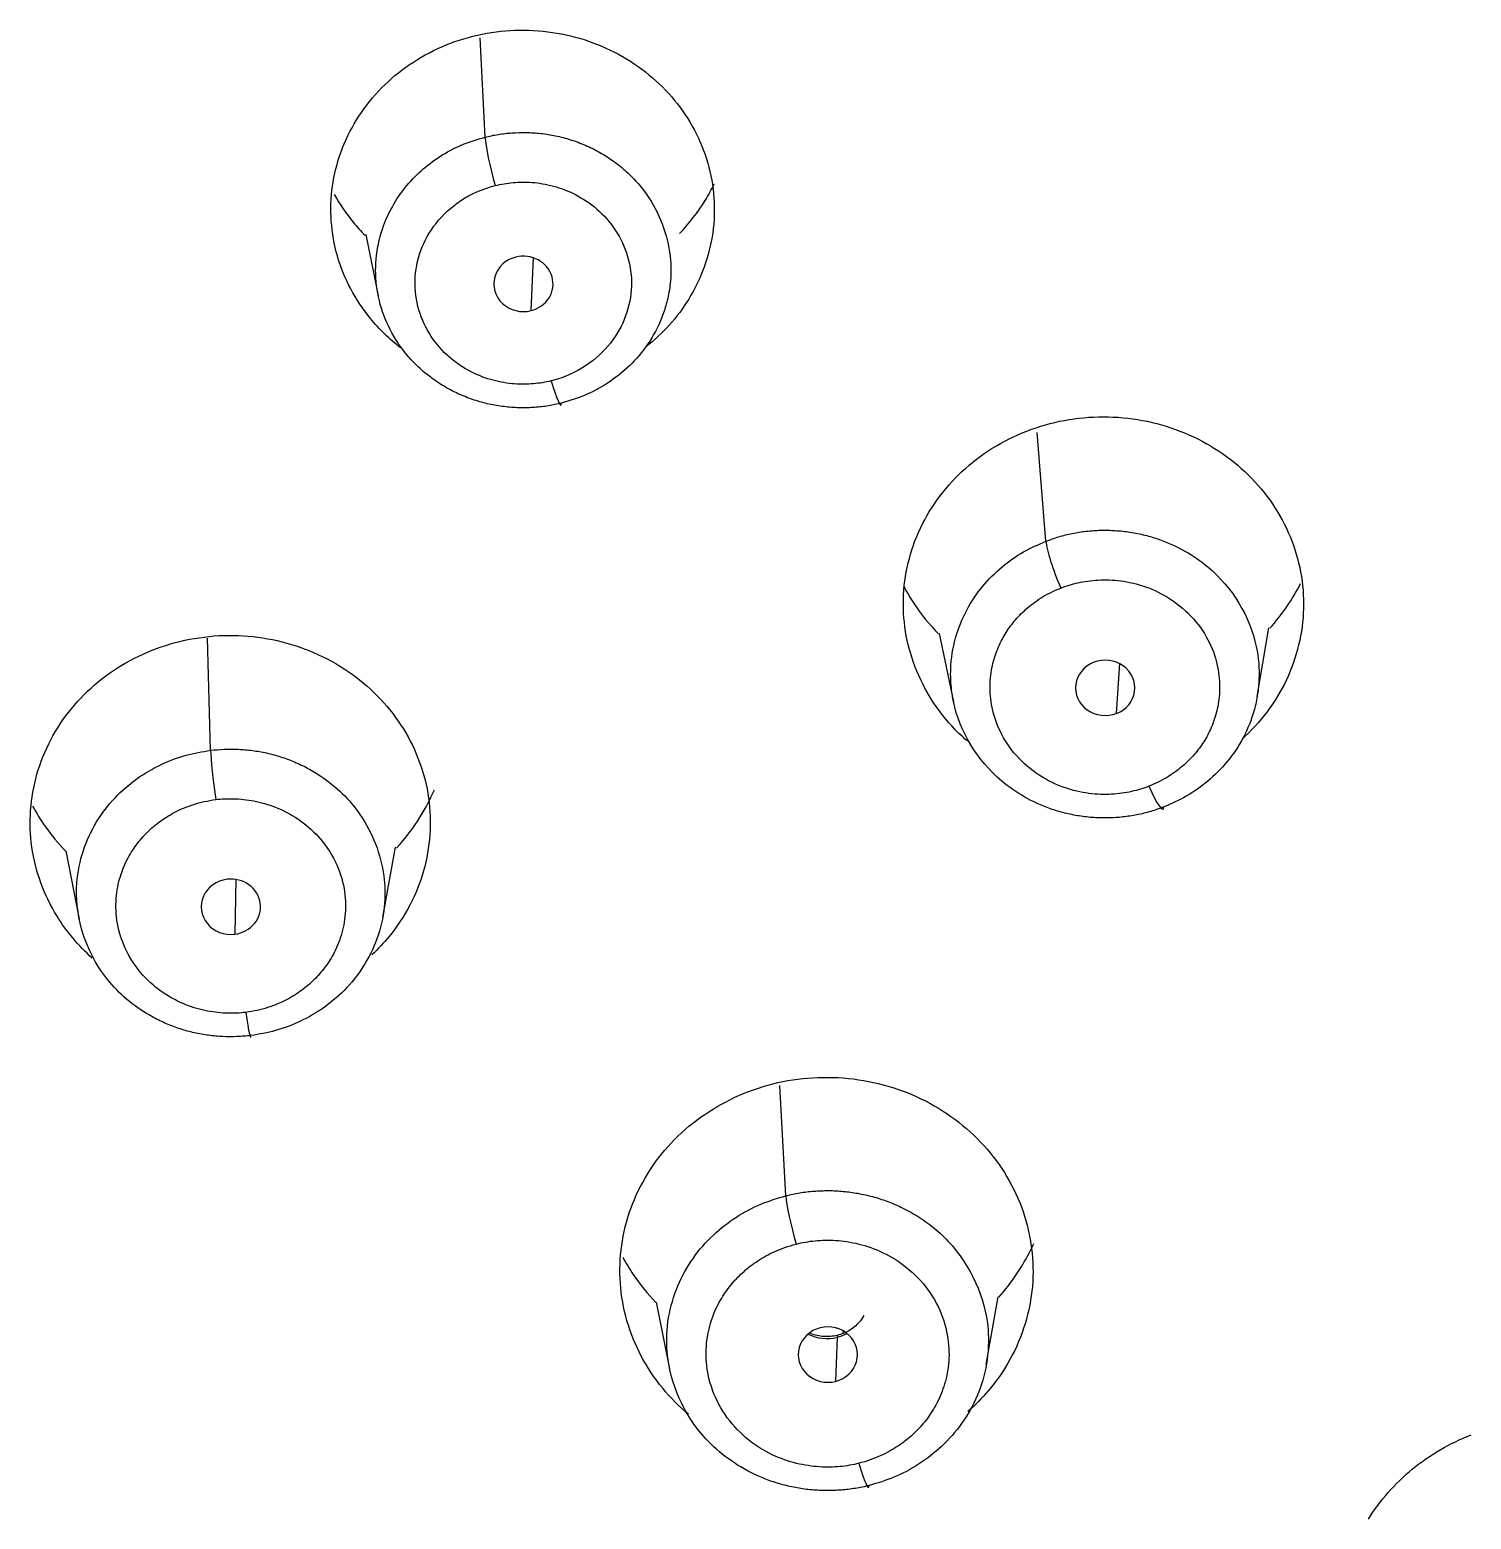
# Model space of a CAD drawing. Extents: x 0 to 1354, y 3495 to 4487.
# Drawn here: x 465.08 to 476.02, y 4080.2 to 4091.5 of the extents above; entities that cross this region are included whole.
import ezdxf

# ---------------------------------------------------------------- set-up
doc = ezdxf.new("R2010")
doc.units = 0
doc.header["$LTSCALE"] = 30
doc.header["$MEASUREMENT"] = 0
doc.layers.add('\\M+5B3DF\\M+5B4E7\\M+5CFDF', color=3, linetype='CONTINUOUS', lineweight=9)

msp = doc.modelspace()

# ---------------------------------------------------------------- linework, layer by layer
at = {"layer": '\\M+5B3DF\\M+5B4E7\\M+5CFDF', "color": 0, "lineweight": -3}
for p, q in [((468.533, 4090.689), (468.495, 4091.442)), ((467.628, 4089.949), (467.722, 4089.484)), ((468.883, 4089.372), (468.901, 4089.773)), ((472.791, 4087.621), (472.726, 4088.448)), ((471.981, 4086.921), (472.09, 4086.402)), ((474.396, 4086.442), (474.485, 4086.965)), ((466.449, 4086.034), (466.426, 4086.885)), ((473.328, 4086.313), (473.352, 4086.692)), ((465.349, 4085.27), (465.45, 4084.753)), ((467.756, 4084.767), (467.853, 4085.298)), ((466.641, 4085.053), (466.632, 4084.637)), ((470.818, 4082.652), (470.772, 4083.489)), ((469.831, 4081.843), (469.934, 4081.338)), ((472.339, 4081.371), (472.428, 4081.884)), ((471.251, 4081.627), (471.25, 4081.609)), ((471.207, 4081.578), (471.194, 4081.243))]:
    msp.add_line(p, q, dxfattribs=at)
for centre, major_axis, ratio, start_param, end_param in [((468.61, 4090.429), (0.073, -0.291), 0.092301, 3.580272, 5.065638), ((468.824, 4089.575), (-0.225, 0), 0.934348, 4.97464, 8.116233), ((468.824, 4089.575), (-0.225, 0), 0.934348, 1.833048, 4.97464), ((469.036, 4088.946), (-0.073, 0.291), 0.092301, 1.924045, 3.440646), ((472.905, 4087.373), (0.108, -0.28), 0.136474, 3.569258, 5.051436), ((473.242, 4086.508), (-0.225, 0), 0.934366, 5.106015, 8.247608), ((473.242, 4086.508), (-0.225, 0), 0.934366, 1.964422, 5.106015), ((466.488, 4085.767), (0.037, -0.298), 0.046549, 3.592008, 5.074186), ((473.573, 4085.868), (-0.108, 0.28), 0.136474, 1.909843, 3.429632), ((466.603, 4084.846), (-0.225, 0), 0.934409, 4.843628, 7.985221), ((466.603, 4084.846), (-0.225, 0), 0.934409, 1.702036, 4.843628), ((466.716, 4084.151), (-0.037, 0.298), 0.046549, 1.932593, 3.452382), ((470.895, 4082.392), (0.073, -0.291), 0.092301, 3.586648, 5.065638), ((471.136, 4081.446), (-0.225, 0), 0.934445, 4.975086, 8.116679), ((471.136, 4081.446), (-0.225, 0), 0.934445, 1.833493, 4.975086), ((471.13, 4081.846), (-0.3, -0.005), 0.926447, 1.818526, 2.088507), ((471.13, 4081.846), (-0.3, -0.005), 0.926447, 1.050947, 1.818526), ((471.372, 4080.728), (-0.073, 0.291), 0.092301, 1.924045, 3.447022)]:
    msp.add_ellipse(centre, major_axis=major_axis, ratio=ratio, start_param=start_param, end_param=end_param, dxfattribs=at)
for points, knots in [([(467.892, 4089.089), (467.807, 4089.155), (467.73, 4089.23), (467.548, 4089.452), (467.461, 4089.615), (467.387, 4089.873), (467.372, 4089.962), (467.359, 4090.14), (467.362, 4090.228), (467.387, 4090.405), (467.409, 4090.493), (467.47, 4090.661), (467.509, 4090.742), (467.653, 4090.976), (467.78, 4091.111), (468.083, 4091.329), (468.255, 4091.409), (468.441, 4091.455)], [0, 0, 0, 0, 0.103642, 0.103642, 0.282913, 0.282913, 0.372549, 0.372549, 0.462185, 0.462185, 0.551821, 0.551821, 0.641457, 0.641457, 0.820728, 0.820728, 1, 1, 1, 1]), ([(468.441, 4091.455), (468.534, 4091.478), (468.628, 4091.493), (468.817, 4091.504), (468.914, 4091.501), (469.103, 4091.478), (469.195, 4091.458), (469.375, 4091.401), (469.464, 4091.363), (469.71, 4091.23), (469.857, 4091.109), (470.088, 4090.828), (470.174, 4090.664), (470.248, 4090.407), (470.264, 4090.317), (470.277, 4090.14), (470.274, 4090.051), (470.249, 4089.874), (470.227, 4089.786), (470.166, 4089.618), (470.127, 4089.537), (469.994, 4089.321), (469.884, 4089.199), (469.755, 4089.097)], [0, 0, 0, 0, 0.072597, 0.072597, 0.145193, 0.145193, 0.21779, 0.21779, 0.290386, 0.290386, 0.43558, 0.43558, 0.580773, 0.580773, 0.653369, 0.653369, 0.725966, 0.725966, 0.798563, 0.798563, 0.871159, 0.871159, 1, 1, 1, 1]), ([(467.709, 4089.792), (467.718, 4089.868), (467.749, 4089.998), (467.828, 4090.169), (467.923, 4090.31), (468.044, 4090.437), (468.188, 4090.546), (468.351, 4090.635), (468.472, 4090.671), (468.533, 4090.689)], [0, 0, 0, 0, 0.183029, 0.3127, 0.44497, 0.579837, 0.7173, 0.857355, 1, 1, 1, 1]), ([(468.533, 4090.689), (468.566, 4090.697), (468.633, 4090.712), (468.738, 4090.723), (468.846, 4090.726), (468.957, 4090.719), (469.07, 4090.701), (469.184, 4090.671), (469.297, 4090.629), (469.406, 4090.575), (469.512, 4090.508), (469.61, 4090.427), (469.7, 4090.335), (469.855, 4090.13), (469.948, 4089.863), (469.945, 4089.636), (469.939, 4089.577)], [0, 0, 0, 0, 0.047177, 0.09584, 0.145989, 0.197623, 0.250741, 0.305344, 0.36143, 0.418998, 0.478049, 0.538581, 0.600593, 0.664085, 0.911855, 1, 1, 1, 1]), ([(470.01, 4089.957), (470.083, 4090.034), (470.149, 4090.119), (470.229, 4090.249), (470.252, 4090.291), (470.273, 4090.334)], [0, 0, 0, 0, 0.686129, 0.686129, 1, 1, 1, 1]), ([(467.388, 4090.253), (467.43, 4090.18), (467.478, 4090.11), (467.56, 4090.01), (467.59, 4089.976), (467.622, 4089.944)], [0, 0, 0, 0, 0.653584, 0.653584, 1, 1, 1, 1]), ([(469.113, 4088.67), (469.08, 4088.662), (469.014, 4088.647), (468.909, 4088.636), (468.801, 4088.632), (468.69, 4088.64), (468.577, 4088.657), (468.464, 4088.687), (468.351, 4088.729), (468.241, 4088.783), (468.136, 4088.851), (468.037, 4088.931), (467.946, 4089.024), (467.8, 4089.217), (467.7, 4089.483), (467.7, 4089.715), (467.709, 4089.792)], [0, 0, 0, 0, 0.046753, 0.095016, 0.144789, 0.196071, 0.248865, 0.30317, 0.358986, 0.416314, 0.475155, 0.535509, 0.597377, 0.66076, 0.887044, 1, 1, 1, 1]), ([(469.939, 4089.577), (469.934, 4089.534), (469.92, 4089.455), (469.875, 4089.306), (469.792, 4089.14), (469.655, 4088.968), (469.49, 4088.832), (469.308, 4088.729), (469.177, 4088.689), (469.113, 4088.67)], [0, 0, 0, 0, 0.102171, 0.190676, 0.365481, 0.533813, 0.695674, 0.851069, 1, 1, 1, 1]), ([(472.647, 4088.458), (472.74, 4088.494), (472.835, 4088.521), (473.029, 4088.557), (473.129, 4088.566), (473.328, 4088.566), (473.427, 4088.557), (473.622, 4088.521), (473.718, 4088.493), (473.993, 4088.387), (474.162, 4088.281), (474.442, 4088.019), (474.556, 4087.86), (474.67, 4087.603), (474.699, 4087.513), (474.738, 4087.331), (474.748, 4087.239), (474.748, 4087.052), (474.738, 4086.959), (474.699, 4086.777), (474.671, 4086.688), (474.556, 4086.428), (474.444, 4086.272), (474.297, 4086.134), (474.29, 4086.128), (474.283, 4086.122)], [0, 0, 0, 0, 0.070952, 0.070952, 0.141904, 0.141904, 0.212857, 0.212857, 0.283809, 0.283809, 0.425713, 0.425713, 0.567617, 0.567617, 0.63857, 0.63857, 0.709522, 0.709522, 0.780474, 0.780474, 0.851426, 0.851426, 0.99333, 0.99333, 1, 1, 1, 1]), ([(472.195, 4086.105), (472.181, 4086.116), (472.168, 4086.128), (472.015, 4086.271), (471.902, 4086.43), (471.788, 4086.687), (471.758, 4086.777), (471.719, 4086.959), (471.71, 4087.052), (471.709, 4087.238), (471.719, 4087.332), (471.758, 4087.513), (471.786, 4087.602), (471.901, 4087.862), (472.013, 4088.018), (472.295, 4088.282), (472.462, 4088.387), (472.647, 4088.458)], [0, 0, 0, 0, 0.018285, 0.018285, 0.214628, 0.214628, 0.312799, 0.312799, 0.410971, 0.410971, 0.509142, 0.509142, 0.607314, 0.607314, 0.803657, 0.803657, 1, 1, 1, 1]), ([(472.076, 4086.487), (472.069, 4086.542), (472.064, 4086.676), (472.096, 4086.885), (472.182, 4087.098), (472.304, 4087.28), (472.452, 4087.428), (472.615, 4087.544), (472.734, 4087.596), (472.791, 4087.621)], [0, 0, 0, 0, 0.117668, 0.285751, 0.445438, 0.596716, 0.739575, 0.874006, 1, 1, 1, 1]), ([(472.791, 4087.621), (472.824, 4087.633), (472.889, 4087.657), (472.992, 4087.682), (473.099, 4087.699), (473.208, 4087.706), (473.32, 4087.704), (473.432, 4087.692), (473.544, 4087.669), (473.754, 4087.606), (474.132, 4087.395), (474.388, 4086.972), (474.416, 4086.619), (474.404, 4086.498), (474.399, 4086.461)], [0, 0, 0, 0, 0.042684, 0.086072, 0.130163, 0.174957, 0.220454, 0.266653, 0.313553, 0.361155, 0.536945, 0.842044, 0.95064, 1, 1, 1, 1]), ([(471.711, 4087.281), (471.734, 4087.237), (471.81, 4087.108), (471.906, 4086.99), (471.976, 4086.917)], [0, 0, 0, 0, 0.332475, 1, 1, 1, 1]), ([(474.491, 4086.96), (474.539, 4087.013), (474.625, 4087.122), (474.695, 4087.241), (474.725, 4087.3)], [0, 0, 0, 0, 0.514817, 1, 1, 1, 1]), ([(465.55, 4084.457), (465.445, 4084.551), (465.355, 4084.658), (465.184, 4084.935), (465.118, 4085.115), (465.079, 4085.391), (465.076, 4085.485), (465.089, 4085.671), (465.105, 4085.762), (465.156, 4085.942), (465.192, 4086.03), (465.279, 4086.197), (465.331, 4086.275), (465.514, 4086.499), (465.665, 4086.623), (466.01, 4086.809), (466.201, 4086.87), (466.4, 4086.894)], [0, 0, 0, 0, 0.126847, 0.126847, 0.301478, 0.301478, 0.388793, 0.388793, 0.476108, 0.476108, 0.563424, 0.563424, 0.650739, 0.650739, 0.825369, 0.825369, 1, 1, 1, 1]), ([(466.4, 4086.894), (466.499, 4086.907), (466.598, 4086.91), (466.796, 4086.897), (466.895, 4086.882), (467.088, 4086.834), (467.18, 4086.801), (467.358, 4086.719), (467.444, 4086.669), (467.68, 4086.5), (467.814, 4086.356), (468.012, 4086.036), (468.078, 4085.855), (468.117, 4085.58), (468.12, 4085.485), (468.107, 4085.3), (468.091, 4085.208), (468.04, 4085.028), (468.005, 4084.94), (467.917, 4084.774), (467.865, 4084.695), (467.764, 4084.571), (467.72, 4084.524), (467.673, 4084.481)], [0, 0, 0, 0, 0.078959, 0.078959, 0.157919, 0.157919, 0.236878, 0.236878, 0.315837, 0.315837, 0.473756, 0.473756, 0.631675, 0.631675, 0.710634, 0.710634, 0.789593, 0.789593, 0.868553, 0.868553, 0.947512, 0.947512, 1, 1, 1, 1]), ([(473.687, 4085.604), (473.654, 4085.592), (473.588, 4085.568), (473.483, 4085.543), (473.376, 4085.526), (473.266, 4085.519), (473.155, 4085.521), (473.044, 4085.534), (472.933, 4085.556), (472.724, 4085.619), (472.347, 4085.831), (472.122, 4086.202), (472.079, 4086.459), (472.076, 4086.487)], [0, 0, 0, 0, 0.049502, 0.099535, 0.150099, 0.201197, 0.252826, 0.30499, 0.357687, 0.410918, 0.611942, 0.958631, 1, 1, 1, 1]), ([(474.399, 4086.461), (474.393, 4086.42), (474.368, 4086.306), (474.298, 4086.129), (474.176, 4085.947), (474.028, 4085.799), (473.865, 4085.682), (473.745, 4085.629), (473.687, 4085.604)], [0, 0, 0, 0, 0.109188, 0.307671, 0.49599, 0.674149, 0.842151, 1, 1, 1, 1]), ([(465.434, 4085.028), (465.434, 4085.028), (465.44, 4085.111), (465.472, 4085.271), (465.574, 4085.491), (465.715, 4085.675), (465.883, 4085.822), (466.068, 4085.929), (466.257, 4086.002), (466.386, 4086.023), (466.449, 4086.034)], [0, 0, 0, 0, 0.00003, 0.166692, 0.325436, 0.47625, 0.619123, 0.754045, 0.881007, 1, 1, 1, 1]), ([(466.449, 4086.034), (466.484, 4086.037), (466.553, 4086.044), (466.66, 4086.043), (466.767, 4086.034), (466.875, 4086.015), (466.982, 4085.986), (467.087, 4085.947), (467.19, 4085.898), (467.375, 4085.786), (467.629, 4085.54), (467.742, 4085.245), (467.764, 4085.079)], [0, 0, 0, 0, 0.056682, 0.114299, 0.172849, 0.232333, 0.29275, 0.354099, 0.41638, 0.479592, 0.713032, 1, 1, 1, 1]), ([(467.861, 4085.292), (467.929, 4085.365), (468.037, 4085.508), (468.118, 4085.664), (468.148, 4085.735)], [0, 0, 0, 0, 0.559452, 1, 1, 1, 1]), ([(465.097, 4085.611), (465.126, 4085.557), (465.201, 4085.437), (465.291, 4085.327), (465.347, 4085.269)], [0, 0, 0, 0, 0.436506, 1, 1, 1, 1]), ([(466.755, 4083.868), (466.719, 4083.865), (466.648, 4083.858), (466.541, 4083.859), (466.432, 4083.869), (466.325, 4083.888), (466.218, 4083.917), (466.114, 4083.956), (466.013, 4084.005), (465.828, 4084.116), (465.523, 4084.412), (465.417, 4084.796), (465.434, 4085.028)], [0, 0, 0, 0, 0.051639, 0.103832, 0.156581, 0.209884, 0.263743, 0.318159, 0.373131, 0.428661, 0.638365, 1, 1, 1, 1]), ([(467.764, 4085.079), (467.773, 4085.011), (467.778, 4084.858), (467.731, 4084.632), (467.631, 4084.413), (467.49, 4084.228), (467.322, 4084.082), (467.138, 4083.974), (466.948, 4083.901), (466.818, 4083.879), (466.755, 4083.868)], [0, 0, 0, 0, 0.119747, 0.265861, 0.405182, 0.537714, 0.663459, 0.782421, 0.8946, 1, 1, 1, 1]), ([(470.719, 4083.502), (470.819, 4083.527), (470.92, 4083.542), (471.124, 4083.554), (471.228, 4083.551), (471.432, 4083.526), (471.532, 4083.504), (471.726, 4083.443), (471.821, 4083.402), (472.087, 4083.258), (472.245, 4083.129), (472.493, 4082.825), (472.587, 4082.649), (472.666, 4082.371), (472.683, 4082.275), (472.697, 4082.084), (472.694, 4081.988), (472.667, 4081.797), (472.643, 4081.703), (472.578, 4081.521), (472.536, 4081.434), (472.407, 4081.224), (472.31, 4081.111), (472.198, 4081.013)], [0, 0, 0, 0, 0.07408, 0.07408, 0.148159, 0.148159, 0.222239, 0.222239, 0.296318, 0.296318, 0.444477, 0.444477, 0.592636, 0.592636, 0.666716, 0.666716, 0.740796, 0.740796, 0.814875, 0.814875, 0.888955, 0.888955, 1, 1, 1, 1]), ([(470.077, 4080.993), (470.006, 4081.053), (469.94, 4081.119), (469.757, 4081.342), (469.664, 4081.519), (469.584, 4081.796), (469.567, 4081.892), (469.554, 4082.084), (469.557, 4082.179), (469.584, 4082.37), (469.607, 4082.465), (469.673, 4082.646), (469.715, 4082.733), (469.87, 4082.985), (470.007, 4083.131), (470.333, 4083.365), (470.519, 4083.451), (470.719, 4083.502)], [0, 0, 0, 0, 0.085735, 0.085735, 0.268588, 0.268588, 0.360015, 0.360015, 0.451441, 0.451441, 0.542868, 0.542868, 0.634294, 0.634294, 0.817147, 0.817147, 1, 1, 1, 1]), ([(469.916, 4081.465), (469.916, 4081.465), (469.908, 4081.553), (469.916, 4081.724), (469.987, 4081.968), (470.105, 4082.18), (470.258, 4082.356), (470.434, 4082.492), (470.621, 4082.593), (470.753, 4082.633), (470.818, 4082.652)], [0, 0, 0, 0, 0.000027, 0.166534, 0.325178, 0.475943, 0.618819, 0.753793, 0.880857, 1, 1, 1, 1]), ([(470.818, 4082.652), (470.852, 4082.66), (470.923, 4082.676), (471.031, 4082.688), (471.141, 4082.693), (471.253, 4082.687), (471.365, 4082.672), (471.476, 4082.647), (471.586, 4082.612), (471.794, 4082.524), (472.159, 4082.263), (472.331, 4081.881), (472.352, 4081.639)], [0, 0, 0, 0, 0.050505, 0.101649, 0.15343, 0.20585, 0.258907, 0.3126, 0.366931, 0.421897, 0.635205, 1, 1, 1, 1]), ([(472.433, 4081.881), (472.532, 4081.992), (472.624, 4082.128), (472.693, 4082.275), (472.7, 4082.289)], [0, 0, 0, 0, 0.90309, 1, 1, 1, 1]), ([(469.578, 4082.186), (469.603, 4082.141), (469.676, 4082.02), (469.767, 4081.908), (469.83, 4081.842)], [0, 0, 0, 0, 0.362643, 1, 1, 1, 1]), ([(471.409, 4081.744), (471.4, 4081.725), (471.369, 4081.683), (471.304, 4081.625), (471.24, 4081.6), (471.206, 4081.592)], [0, 0, 0, 0, 0.272695, 0.645259, 1, 1, 1, 1]), ([(471.218, 4081.595), (471.185, 4081.586), (471.118, 4081.578), (471.044, 4081.591), (471.008, 4081.605), (471.003, 4081.607)], [0, 0, 0, 0, 0.453672, 0.926617, 1, 1, 1, 1]), ([(472.352, 4081.639), (472.352, 4081.639), (472.359, 4081.551), (472.351, 4081.378), (472.28, 4081.134), (472.161, 4080.922), (472.007, 4080.747), (471.831, 4080.611), (471.645, 4080.51), (471.513, 4080.471), (471.45, 4080.452)], [0, 0, 0, 0, 0.000019, 0.16746, 0.326699, 0.477739, 0.620586, 0.755243, 0.881713, 1, 1, 1, 1]), ([(471.212, 4081.593), (471.211, 4081.593), (471.209, 4081.591), (471.207, 4081.585), (471.207, 4081.578)], [0, 0, 0, 0, 0.242442, 1, 1, 1, 1]), ([(471.45, 4080.452), (471.415, 4080.444), (471.345, 4080.429), (471.236, 4080.416), (471.126, 4080.412), (471.015, 4080.417), (470.903, 4080.432), (470.791, 4080.457), (470.682, 4080.492), (470.47, 4080.582), (470.106, 4080.845), (469.936, 4081.227), (469.916, 4081.465)], [0, 0, 0, 0, 0.050529, 0.10168, 0.153454, 0.205853, 0.258876, 0.312524, 0.366798, 0.421698, 0.640953, 1, 1, 1, 1]), ([(475.24, 4080.196), (475.285, 4080.268), (475.385, 4080.403), (475.507, 4080.522), (475.59, 4080.59), (475.607, 4080.603), (475.642, 4080.629), (475.694, 4080.667), (475.749, 4080.702), (475.861, 4080.767), (475.939, 4080.805), (476.021, 4080.836)], [0, 0, 0, 0, 0.25, 0.5, 0.5, 0.5625, 0.5625, 0.625, 0.75, 0.75, 1, 1, 1, 1])]:
    msp.add_open_spline(points, degree=3, knots=knots, dxfattribs=at)
for points in [[(469.036, 4088.839), (468.992, 4088.828), (468.901, 4088.813), (468.758, 4088.811), (468.596, 4088.837), (468.426, 4088.9), (468.26, 4089.009), (468.117, 4089.169), (468.02, 4089.373), (467.989, 4089.601), (468.034, 4089.832), (468.148, 4090.039), (468.338, 4090.217), (468.51, 4090.297), (468.61, 4090.322)], [(468.61, 4090.322), (468.654, 4090.332), (468.745, 4090.348), (468.888, 4090.35), (469.051, 4090.324), (469.22, 4090.26), (469.386, 4090.151), (469.53, 4089.991), (469.626, 4089.787), (469.657, 4089.559), (469.612, 4089.328), (469.498, 4089.121), (469.308, 4088.943), (469.135, 4088.864), (469.036, 4088.839)], [(473.573, 4085.761), (473.533, 4085.745), (473.446, 4085.718), (473.294, 4085.696), (473.121, 4085.7), (472.931, 4085.744), (472.74, 4085.834), (472.558, 4085.988), (472.435, 4086.177), (472.376, 4086.361), (472.362, 4086.53), (472.381, 4086.681), (472.423, 4086.808), (472.479, 4086.918), (472.549, 4087.015), (472.636, 4087.106), (472.749, 4087.192), (472.849, 4087.244), (472.905, 4087.266)], [(472.905, 4087.266), (472.946, 4087.282), (473.032, 4087.309), (473.185, 4087.331), (473.358, 4087.327), (473.548, 4087.283), (473.74, 4087.192), (473.921, 4087.038), (474.044, 4086.849), (474.103, 4086.665), (474.116, 4086.497), (474.097, 4086.346), (474.055, 4086.218), (474, 4086.109), (473.93, 4086.012), (473.842, 4085.921), (473.73, 4085.835), (473.63, 4085.783), (473.573, 4085.761)], [(466.716, 4084.044), (466.672, 4084.039), (466.582, 4084.034), (466.428, 4084.049), (466.262, 4084.095), (466.091, 4084.183), (465.931, 4084.317), (465.798, 4084.509), (465.732, 4084.722), (465.726, 4084.914), (465.759, 4085.08), (465.82, 4085.221), (465.895, 4085.334), (465.979, 4085.426), (466.074, 4085.504), (466.184, 4085.571), (466.316, 4085.626), (466.427, 4085.652), (466.488, 4085.66)], [(466.488, 4085.66), (466.531, 4085.665), (466.622, 4085.67), (466.776, 4085.655), (466.942, 4085.608), (467.113, 4085.521), (467.273, 4085.386), (467.406, 4085.194), (467.472, 4084.981), (467.478, 4084.79), (467.444, 4084.624), (467.384, 4084.482), (467.309, 4084.37), (467.224, 4084.278), (467.13, 4084.2), (467.02, 4084.133), (466.888, 4084.078), (466.777, 4084.052), (466.716, 4084.044)], [(471.372, 4080.621), (471.326, 4080.609), (471.229, 4080.592), (471.075, 4080.589), (470.899, 4080.614), (470.713, 4080.678), (470.53, 4080.79), (470.364, 4080.959), (470.249, 4081.176), (470.205, 4081.392), (470.215, 4081.58), (470.26, 4081.744), (470.328, 4081.88), (470.407, 4081.989), (470.497, 4082.08), (470.601, 4082.16), (470.727, 4082.231), (470.835, 4082.27), (470.895, 4082.285)], [(470.895, 4082.285), (470.941, 4082.297), (471.038, 4082.314), (471.192, 4082.318), (471.369, 4082.292), (471.555, 4082.228), (471.738, 4082.115), (471.904, 4081.947), (472.019, 4081.729), (472.062, 4081.513), (472.052, 4081.325), (472.007, 4081.162), (471.939, 4081.026), (471.86, 4080.918), (471.771, 4080.826), (471.666, 4080.746), (471.54, 4080.675), (471.432, 4080.636), (471.372, 4080.621)]]:
    msp.add_open_spline(points, degree=3, dxfattribs=at)

doc.saveas('drawing.dxf')
